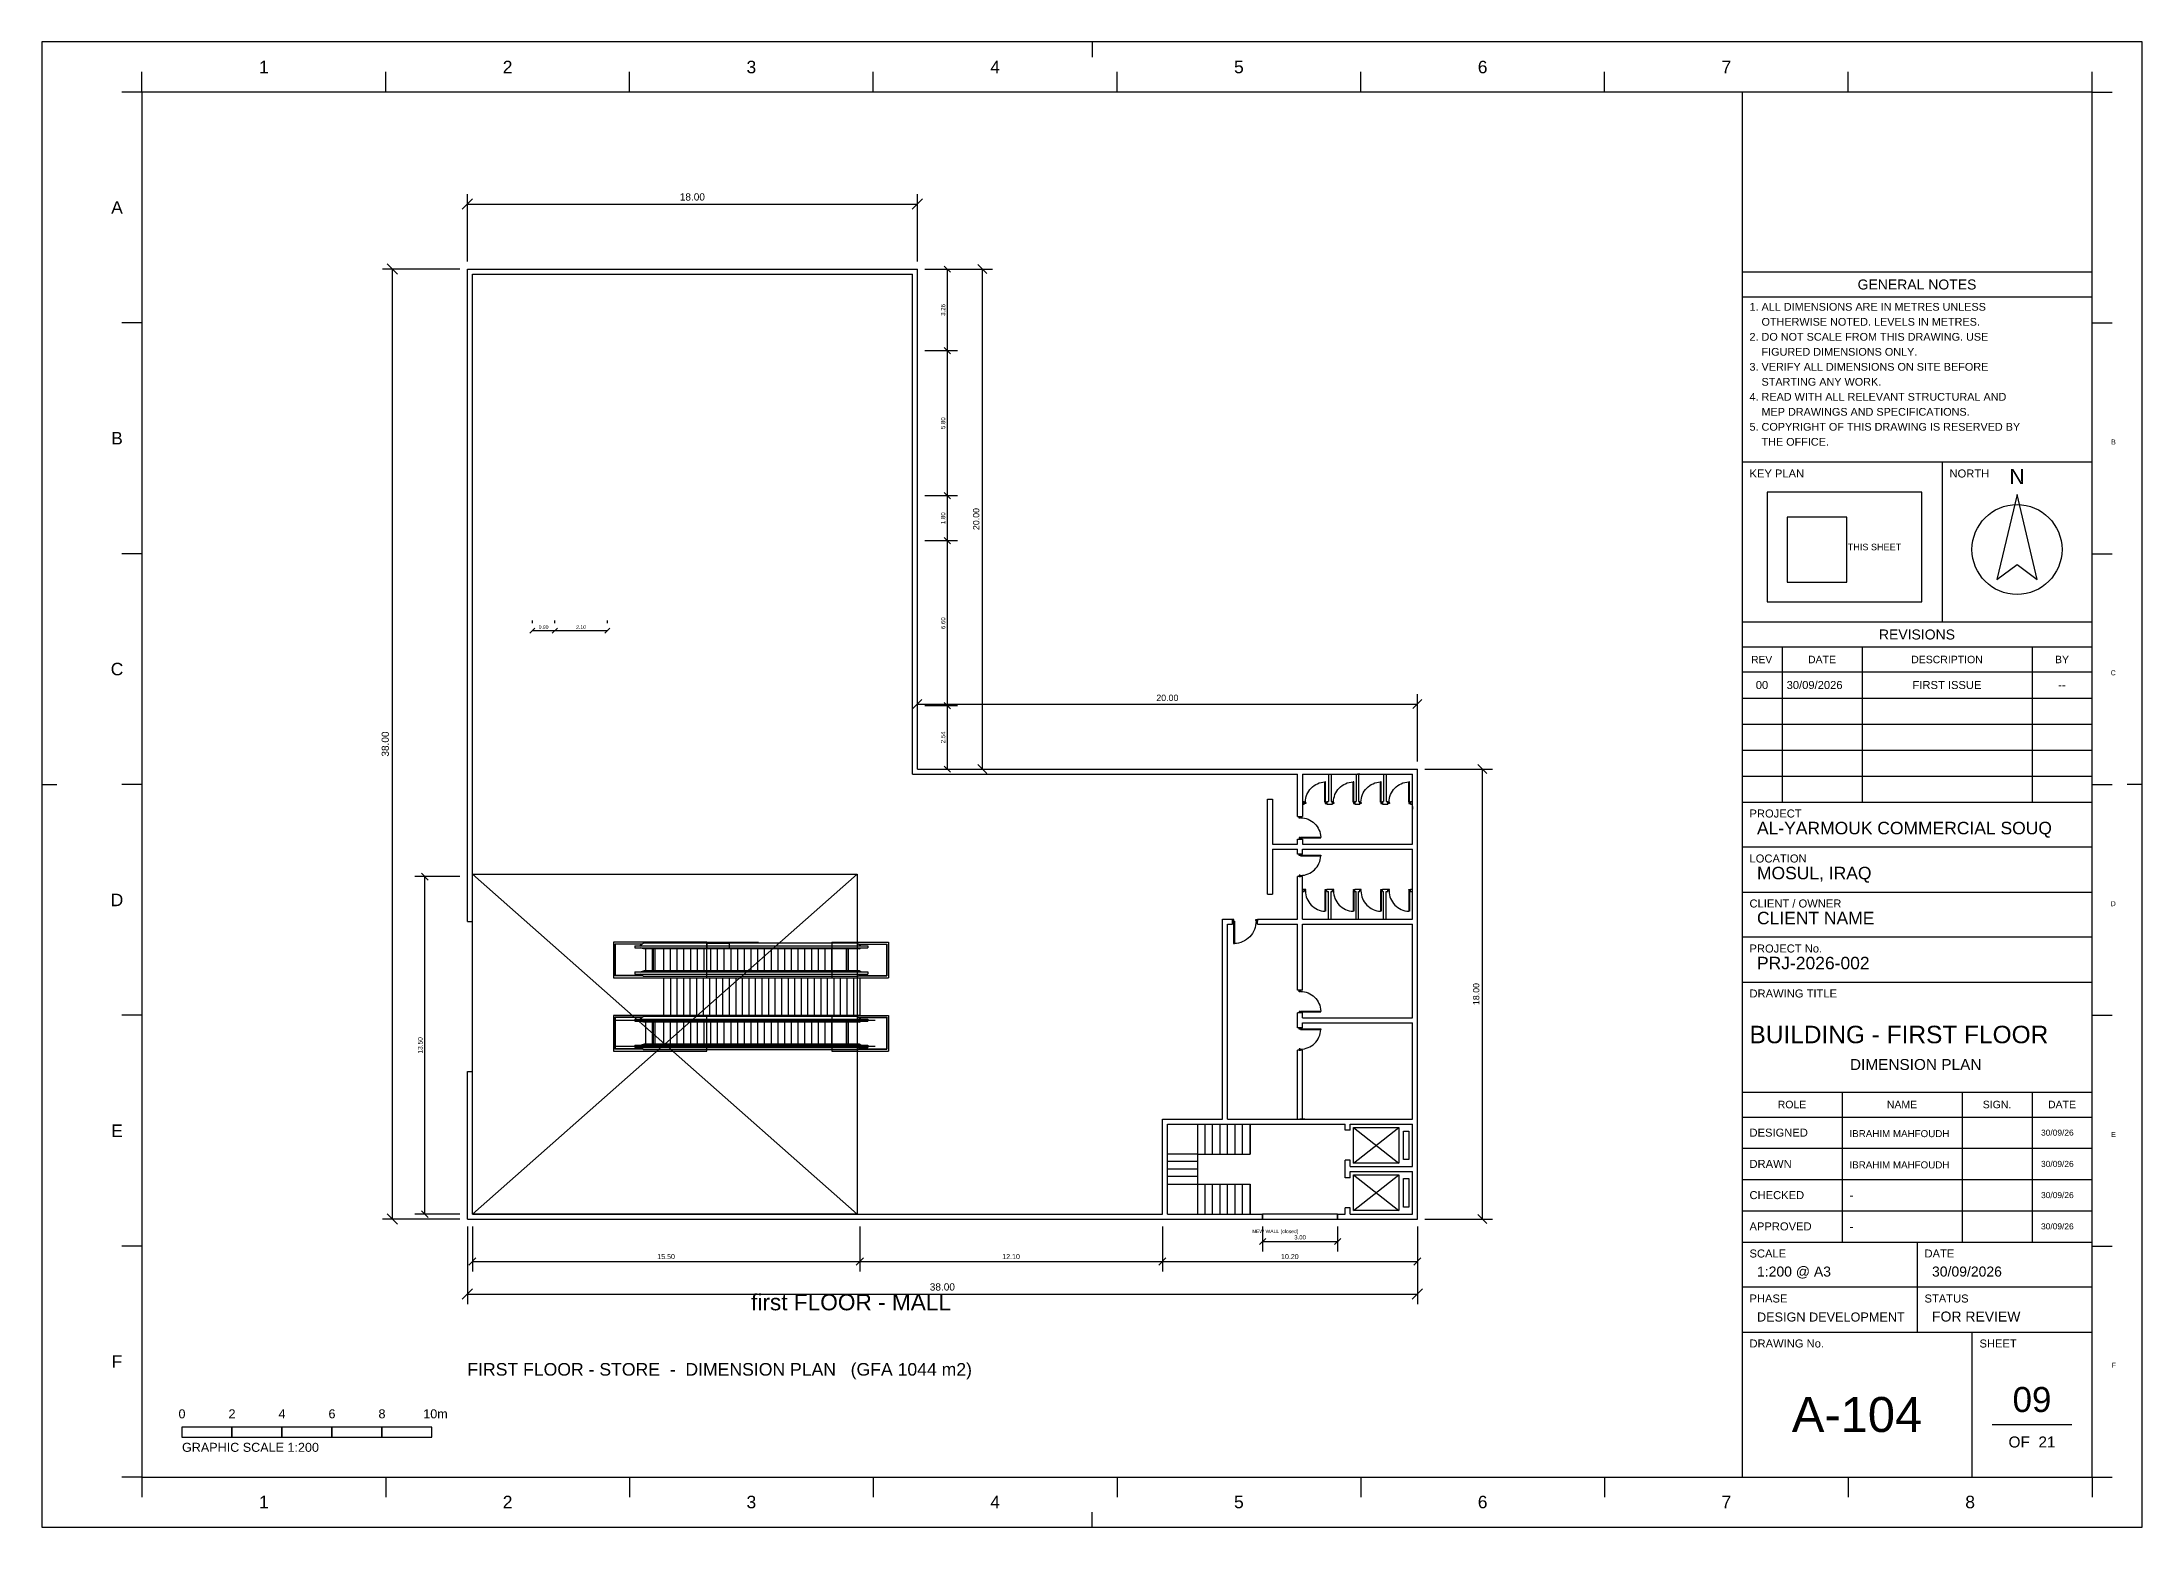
# Model space of a CAD drawing. Header units: metres. Extents: x 0 to 3661, y -5 to 371.
# Drawn here: x 2684 to 2768, y 0 to 59.4 of the extents above; entities that cross this region are included whole.
import ezdxf
from ezdxf.enums import TextEntityAlignment as Align

# ---------------------------------------------------------------- set-up
doc = ezdxf.new("R2010")
doc.units = ezdxf.units.M
doc.header["$MEASUREMENT"] = 0
doc.layers.get('0').update_dxf_attribs({"color": 8})
for name, color, linetype in [('A-AREA', 5, 'Continuous'), ('A-DIM', 1, 'Continuous'), ('A-TEXT', 7, 'Continuous'), ('A-WALL', 7, 'Continuous'), ('A3_FRAME', 7, 'Continuous'), ('A3_SHEET', 7, 'Continuous'), ('COL', 7, 'Continuous'), ('OP-ARQ-PISO', 7, 'Continuous'), ('OP-PROY_2', 7, 'Continuous'), ('STAIR', 8, 'Continuous'), ('TB_FIELDS', 7, 'Continuous'), ('TB_HEADINGS', 7, 'Continuous'), ('TB_LABELS', 7, 'Continuous'), ('TB_LINES_THICK', 7, 'Continuous'), ('TB_LINES_THIN', 7, 'Continuous'), ('TB_SYMBOLS', 7, 'Continuous'), ('TITLE', 1, 'Continuous'), ('WALL', 7, 'Continuous'), ('WINDOW', 7, 'Continuous')]:
    doc.layers.add(name, color=color, linetype=linetype)
doc.styles.get("Standard").update_dxf_attribs({"font": 'arial.ttf'})

msp = doc.modelspace()

# ---------------------------------------------------------------- linework, layer by layer
for p, q in [((2716.609, 26.118), (2701.214, 12.518)), ((2701.214, 26.118), (2716.609, 12.518)), ((2710.599, 23.396), (2706.855, 23.396)), ((2706.855, 23.396), (2706.855, 21.973)), ((2708.014, 23.32), (2706.912, 23.32)), ((2706.912, 23.32), (2706.912, 22.049)), ((2708, 23.308), (2706.923, 23.308)), ((2706.923, 23.308), (2706.923, 22.06)), ((2707.708, 23.25), (2717.036, 23.25)), ((2707.708, 23.25), (2707.708, 23.161)), ((2707.708, 23.161), (2717.036, 23.161)), ((2708.055, 23.353), (2707.927, 23.25)), ((2708.069, 23.12), (2707.927, 23.161)), ((2716.623, 23.353), (2708.055, 23.353)), ((2716.693, 23.12), (2708.069, 23.12)), ((2708.139, 23.12), (2708.139, 22.249)), ((2708.414, 22.249), (2708.414, 23.12)), ((2708.43, 22.249), (2708.43, 23.12)), ((2708.446, 23.12), (2708.446, 22.249)), ((2708.516, 23.12), (2708.516, 22.249)), ((2708.874, 22.249), (2708.874, 23.12)), ((2709.142, 22.249), (2709.142, 23.12)), ((2709.411, 22.249), (2709.411, 23.12)), ((2709.68, 22.249), (2709.68, 23.12)), ((2709.949, 22.249), (2709.949, 23.12)), ((2710.218, 22.249), (2710.218, 23.12)), ((2710.487, 22.249), (2710.487, 23.12)), ((2710.599, 21.973), (2710.599, 23.396)), ((2710.755, 22.249), (2710.755, 23.12)), ((2711.024, 22.249), (2711.024, 23.12)), ((2711.293, 22.249), (2711.293, 23.12)), ((2711.562, 22.249), (2711.562, 23.12)), ((2711.831, 22.249), (2711.831, 23.12)), ((2712.1, 22.249), (2712.1, 23.12)), ((2712.368, 22.249), (2712.368, 23.12)), ((2712.637, 22.249), (2712.637, 23.12)), ((2712.906, 22.249), (2712.906, 23.12)), ((2713.175, 22.249), (2713.175, 23.12)), ((2713.444, 22.249), (2713.444, 23.12)), ((2713.713, 22.249), (2713.713, 23.12)), ((2713.981, 22.249), (2713.981, 23.12)), ((2714.25, 22.249), (2714.25, 23.12)), ((2714.519, 22.249), (2714.519, 23.12)), ((2714.788, 22.249), (2714.788, 23.12)), ((2715.057, 22.249), (2715.057, 23.12)), ((2715.326, 22.249), (2715.326, 23.12)), ((2715.598, 23.396), (2715.598, 21.973)), ((2715.598, 23.396), (2717.855, 23.396)), ((2715.598, 22.249), (2715.598, 23.12)), ((2716.163, 23.12), (2716.163, 22.249)), ((2716.232, 23.12), (2716.232, 22.249)), ((2716.249, 22.249), (2716.249, 23.12)), ((2716.265, 22.249), (2716.265, 23.12)), ((2716.609, 23.12), (2716.609, 22.249)), ((2716.623, 23.353), (2716.751, 23.25)), ((2716.665, 23.32), (2717.798, 23.32)), ((2716.679, 23.308), (2717.786, 23.308)), ((2716.693, 23.12), (2716.751, 23.161)), ((2717.036, 23.25), (2717.036, 23.161)), ((2717.786, 23.308), (2717.786, 22.06)), ((2717.798, 23.32), (2717.798, 22.049)), ((2717.855, 23.396), (2717.855, 21.973)), ((2706.855, 21.973), (2710.599, 21.973)), ((2708.014, 22.049), (2706.912, 22.049)), ((2708, 22.06), (2706.923, 22.06)), ((2707.708, 22.208), (2717.036, 22.208)), ((2707.708, 22.208), (2707.708, 22.119)), ((2707.708, 22.119), (2717.036, 22.119)), ((2707.927, 22.208), (2708.069, 22.249)), ((2708.055, 22.016), (2707.927, 22.119)), ((2716.623, 22.016), (2708.055, 22.016)), ((2716.69, 22.249), (2708.069, 22.249)), ((2715.598, 21.973), (2717.855, 21.973)), ((2716.623, 22.016), (2716.751, 22.119)), ((2716.665, 22.049), (2717.798, 22.049)), ((2716.679, 22.06), (2717.786, 22.06)), ((2716.751, 22.208), (2716.69, 22.249)), ((2717.036, 22.208), (2717.036, 22.119)), ((2710.599, 20.463), (2706.855, 20.463)), ((2706.855, 20.463), (2706.855, 19.039)), ((2708.014, 20.387), (2706.912, 20.387)), ((2706.912, 20.387), (2706.912, 19.116)), ((2706.912, 20.272), (2717.332, 20.272)), ((2708, 20.375), (2706.923, 20.375)), ((2706.923, 20.375), (2706.923, 19.127)), ((2707.708, 20.317), (2717.036, 20.317)), ((2707.708, 20.317), (2707.708, 20.228)), ((2707.708, 20.228), (2717.036, 20.228)), ((2708.055, 20.42), (2707.927, 20.317)), ((2708.069, 20.187), (2707.927, 20.228)), ((2716.623, 20.42), (2708.055, 20.42)), ((2716.693, 20.187), (2708.069, 20.187)), ((2708.139, 20.187), (2708.139, 19.315)), ((2708.414, 19.315), (2708.414, 20.187)), ((2708.43, 19.315), (2708.43, 20.187)), ((2708.446, 20.187), (2708.446, 19.315)), ((2708.516, 20.187), (2708.516, 19.315)), ((2708.874, 19.315), (2708.874, 20.187)), ((2709.142, 19.315), (2709.142, 20.187)), ((2709.411, 19.315), (2709.411, 20.187)), ((2709.68, 19.315), (2709.68, 20.187)), ((2709.949, 19.315), (2709.949, 20.187)), ((2710.218, 19.315), (2710.218, 20.187)), ((2710.487, 19.315), (2710.487, 20.187)), ((2710.599, 19.039), (2710.599, 20.463)), ((2710.755, 19.315), (2710.755, 20.187)), ((2711.024, 19.315), (2711.024, 20.187)), ((2711.293, 19.315), (2711.293, 20.187)), ((2711.562, 19.315), (2711.562, 20.187)), ((2711.831, 19.315), (2711.831, 20.187)), ((2712.1, 19.315), (2712.1, 20.187)), ((2712.368, 19.315), (2712.368, 20.187)), ((2712.637, 19.315), (2712.637, 20.187)), ((2712.906, 19.315), (2712.906, 20.187)), ((2713.175, 19.315), (2713.175, 20.187)), ((2713.444, 19.315), (2713.444, 20.187)), ((2713.713, 19.315), (2713.713, 20.187)), ((2713.981, 19.315), (2713.981, 20.187)), ((2714.25, 19.315), (2714.25, 20.187)), ((2714.519, 19.315), (2714.519, 20.187)), ((2714.788, 19.315), (2714.788, 20.187)), ((2715.057, 19.315), (2715.057, 20.187)), ((2715.326, 19.315), (2715.326, 20.187)), ((2715.598, 20.463), (2715.598, 19.039)), ((2715.598, 20.463), (2717.855, 20.463)), ((2715.598, 19.315), (2715.598, 20.187)), ((2716.163, 20.187), (2716.163, 19.315)), ((2716.232, 20.187), (2716.232, 19.315)), ((2716.249, 19.315), (2716.249, 20.187)), ((2716.265, 19.315), (2716.265, 20.187)), ((2716.609, 20.187), (2716.609, 19.315)), ((2716.623, 20.42), (2716.751, 20.317)), ((2716.665, 20.387), (2717.798, 20.387)), ((2716.679, 20.375), (2717.786, 20.375)), ((2716.693, 20.187), (2716.751, 20.228)), ((2717.036, 20.317), (2717.036, 20.228)), ((2717.786, 20.375), (2717.786, 19.127)), ((2717.798, 20.387), (2717.798, 19.116)), ((2717.855, 20.463), (2717.855, 19.039)), ((2706.855, 19.039), (2710.599, 19.039)), ((2706.912, 19.23), (2717.332, 19.23)), ((2708.014, 19.116), (2706.912, 19.116)), ((2708, 19.127), (2706.923, 19.127)), ((2707.708, 19.275), (2717.036, 19.275)), ((2707.708, 19.275), (2707.708, 19.185)), ((2707.708, 19.185), (2717.036, 19.185)), ((2707.927, 19.275), (2708.069, 19.315)), ((2708.055, 19.082), (2707.927, 19.185)), ((2716.623, 19.082), (2708.055, 19.082)), ((2716.69, 19.315), (2708.069, 19.315)), ((2715.598, 19.039), (2717.855, 19.039)), ((2716.623, 19.082), (2716.751, 19.185)), ((2716.665, 19.116), (2717.798, 19.116)), ((2716.679, 19.127), (2717.786, 19.127)), ((2716.751, 19.275), (2716.69, 19.315)), ((2717.036, 19.275), (2717.036, 19.185)), ((2730.223, 16.118), (2730.223, 14.918)), ((2730.523, 14.918), (2730.523, 16.118)), ((2730.823, 14.918), (2730.823, 16.118)), ((2731.123, 14.918), (2731.123, 16.118)), ((2731.423, 14.918), (2731.423, 16.118)), ((2731.723, 14.918), (2731.723, 16.118)), ((2732.023, 14.918), (2732.023, 16.118)), ((2732.323, 14.918), (2732.323, 16.118)), ((2732.323, 16.118), (2732.323, 14.918)), ((2736.324, 15.868), (2736.124, 15.868)), ((2730.223, 14.918), (2729.023, 14.918)), ((2730.223, 14.618), (2729.023, 14.618)), ((2730.223, 14.318), (2729.023, 14.318)), ((2730.223, 14.918), (2730.223, 14.618)), ((2730.223, 14.918), (2730.523, 14.918)), ((2730.223, 14.618), (2730.223, 14.318)), ((2730.223, 14.318), (2730.223, 14.018)), ((2730.523, 14.918), (2730.823, 14.918)), ((2730.823, 14.918), (2731.123, 14.918)), ((2731.123, 14.918), (2731.423, 14.918)), ((2731.423, 14.918), (2731.723, 14.918)), ((2731.723, 14.918), (2732.023, 14.918)), ((2732.023, 14.918), (2732.323, 14.918)), ((2736.324, 14.668), (2736.124, 14.668)), ((2730.223, 14.018), (2729.023, 14.018)), ((2729.023, 13.718), (2730.223, 13.718)), ((2730.223, 14.018), (2730.223, 13.718)), ((2730.223, 13.718), (2730.223, 12.518)), ((2730.223, 13.718), (2732.023, 13.718)), ((2730.523, 12.518), (2730.523, 13.718)), ((2730.823, 12.518), (2730.823, 13.718)), ((2731.123, 12.518), (2731.123, 13.718)), ((2731.423, 12.518), (2731.423, 13.718)), ((2731.723, 12.518), (2731.723, 13.718)), ((2732.023, 12.518), (2732.023, 13.718)), ((2732.023, 13.718), (2732.323, 13.718)), ((2732.323, 12.518), (2732.323, 13.718)), ((2732.323, 13.718), (2732.323, 12.518)), ((2736.324, 13.968), (2736.124, 13.968)), ((2736.324, 12.768), (2736.124, 12.768)), ((2732.823, 12.518), (2732.823, 12.318)), ((2735.823, 12.518), (2735.823, 12.318))]:
    msp.add_line(p, q)
for points in [[(2716.609, 19.315), (2716.609, 12.518), (2701.214, 12.518), (2701.214, 26.118), (2716.609, 26.118), (2716.609, 23.12)], [(2716.609, 22.249), (2716.609, 20.187)]]:
    msp.add_lwpolyline(points)
at = {"layer": 'A-DIM'}
for p, q in [((2700.808, 52.712), (2701.22, 53.124)), ((2701.014, 50.618), (2701.014, 53.318)), ((2718.808, 52.712), (2719.22, 53.124)), ((2719.014, 50.618), (2719.014, 53.318)), ((2701.014, 52.918), (2719.014, 52.918)), ((2698.22, 50.112), (2697.808, 50.524)), ((2720.337, 50.191), (2720.091, 50.437)), ((2721.794, 50.138), (2721.434, 50.498)), ((2700.714, 50.318), (2697.614, 50.318)), ((2698.014, 12.318), (2698.014, 50.318)), ((2719.314, 50.318), (2722.014, 50.318)), ((2719.314, 50.314), (2720.614, 50.314)), ((2720.214, 47.054), (2720.214, 50.314)), ((2721.614, 30.318), (2721.614, 50.318)), ((2719.314, 47.054), (2720.614, 47.054)), ((2719.314, 47.054), (2720.614, 47.054)), ((2720.337, 46.931), (2720.091, 47.177)), ((2720.337, 46.931), (2720.091, 47.177)), ((2720.214, 41.254), (2720.214, 47.054)), ((2719.314, 41.254), (2720.614, 41.254)), ((2719.314, 41.254), (2720.614, 41.254)), ((2720.337, 41.131), (2720.091, 41.377)), ((2720.337, 41.131), (2720.091, 41.377)), ((2720.214, 39.454), (2720.214, 41.254)), ((2720.337, 39.331), (2720.091, 39.577)), ((2720.337, 39.331), (2720.091, 39.577)), ((2719.314, 39.454), (2720.614, 39.454)), ((2719.314, 39.454), (2720.614, 39.454)), ((2720.214, 32.854), (2720.214, 39.454)), ((2703.614, 36.154), (2703.614, 36.254)), ((2704.514, 36.154), (2704.514, 36.254)), ((2704.514, 36.154), (2704.514, 36.254)), ((2706.614, 36.154), (2706.614, 36.254)), ((2703.511, 35.751), (2703.717, 35.957)), ((2703.614, 35.854), (2704.514, 35.854)), ((2704.411, 35.751), (2704.617, 35.957)), ((2704.411, 35.751), (2704.617, 35.957)), ((2704.514, 35.854), (2706.614, 35.854)), ((2706.511, 35.751), (2706.717, 35.957)), ((2718.834, 32.738), (2719.194, 33.098)), ((2719.014, 30.618), (2719.014, 33.318)), ((2719.014, 32.918), (2739.014, 32.918)), ((2719.314, 32.854), (2720.614, 32.854)), ((2719.314, 32.854), (2720.614, 32.854)), ((2720.337, 32.731), (2720.091, 32.977)), ((2720.337, 32.731), (2720.091, 32.977)), ((2720.214, 30.314), (2720.214, 32.854)), ((2738.834, 32.738), (2739.194, 33.098)), ((2739.014, 30.618), (2739.014, 33.318)), ((2719.314, 30.318), (2722.014, 30.318)), ((2719.314, 30.314), (2720.614, 30.314)), ((2720.337, 30.191), (2720.091, 30.437)), ((2721.794, 30.138), (2721.434, 30.498)), ((2739.314, 30.318), (2742.014, 30.318)), ((2741.794, 30.138), (2741.434, 30.498)), ((2741.614, 12.318), (2741.614, 30.318)), ((2699.448, 25.88), (2699.18, 26.148)), ((2700.714, 26.014), (2698.914, 26.014)), ((2699.314, 12.518), (2699.314, 26.014)), ((2699.448, 12.384), (2699.18, 12.652)), ((2700.714, 12.318), (2697.614, 12.318)), ((2698.22, 12.112), (2697.808, 12.524)), ((2700.714, 12.518), (2698.914, 12.518)), ((2701.014, 12.018), (2701.014, 8.918)), ((2701.214, 12.018), (2701.214, 10.218)), ((2716.714, 12.018), (2716.714, 10.218)), ((2716.714, 12.018), (2716.714, 10.218)), ((2728.814, 12.018), (2728.814, 10.218)), ((2728.814, 12.018), (2728.814, 10.218)), ((2732.824, 12.018), (2732.824, 11.018)), ((2735.824, 12.018), (2735.824, 11.018)), ((2739.014, 12.018), (2739.014, 8.918)), ((2739.014, 12.018), (2739.014, 10.218)), ((2739.314, 12.318), (2742.014, 12.318)), ((2741.794, 12.138), (2741.434, 12.498)), ((2732.701, 11.295), (2732.947, 11.541)), ((2732.824, 11.418), (2735.824, 11.418)), ((2735.701, 11.295), (2735.947, 11.541)), ((2701.07, 10.474), (2701.358, 10.762)), ((2701.214, 10.618), (2716.714, 10.618)), ((2716.57, 10.474), (2716.858, 10.762)), ((2716.57, 10.474), (2716.858, 10.762)), ((2716.714, 10.618), (2728.814, 10.618)), ((2728.67, 10.474), (2728.958, 10.762)), ((2728.67, 10.474), (2728.958, 10.762)), ((2728.814, 10.618), (2739.014, 10.618)), ((2738.87, 10.474), (2739.158, 10.762)), ((2700.808, 9.112), (2701.22, 9.524)), ((2701.014, 9.318), (2739.014, 9.318)), ((2738.808, 9.112), (2739.22, 9.524))]:
    msp.add_line(p, q, dxfattribs=at)
at = {"layer": 'A-WALL'}
for p, q in [((2701.014, 50.318), (2719.014, 50.318)), ((2701.014, 24.218), (2701.014, 50.318)), ((2701.214, 50.118), (2718.814, 50.118)), ((2701.214, 24.218), (2701.214, 50.118)), ((2718.814, 30.118), (2718.814, 50.118)), ((2719.014, 30.318), (2719.014, 50.318)), ((2719.014, 30.318), (2739.014, 30.318)), ((2739.014, 12.318), (2739.014, 30.318)), ((2718.814, 30.118), (2734.214, 30.118)), ((2734.414, 30.118), (2738.814, 30.118)), ((2738.814, 27.318), (2738.814, 30.118)), ((2733.014, 29.118), (2733.214, 29.118)), ((2733.214, 27.318), (2734.214, 27.318)), ((2733.214, 27.118), (2734.214, 27.118)), ((2734.414, 27.318), (2738.814, 27.318)), ((2734.414, 27.118), (2738.814, 27.118)), ((2738.814, 24.318), (2738.814, 27.118)), ((2733.014, 25.318), (2733.214, 25.318)), ((2701.014, 24.218), (2701.214, 24.218)), ((2731.214, 24.318), (2731.614, 24.318)), ((2731.214, 16.318), (2731.214, 24.318)), ((2731.414, 24.118), (2731.614, 24.118)), ((2731.414, 16.318), (2731.414, 24.118)), ((2731.614, 24.118), (2731.614, 24.318)), ((2732.614, 24.318), (2734.214, 24.318)), ((2732.614, 24.118), (2732.614, 24.318)), ((2732.614, 24.118), (2734.214, 24.118)), ((2734.414, 24.318), (2738.814, 24.318)), ((2734.414, 24.118), (2738.814, 24.118)), ((2738.814, 20.368), (2738.814, 24.118)), ((2734.414, 20.368), (2738.814, 20.368)), ((2734.414, 20.168), (2738.814, 20.168)), ((2738.814, 16.318), (2738.814, 20.168)), ((2701.014, 18.218), (2701.214, 18.218)), ((2701.014, 12.318), (2701.014, 18.218)), ((2701.214, 12.518), (2701.214, 18.218)), ((2728.824, 16.318), (2731.214, 16.318)), ((2728.824, 12.518), (2728.824, 16.318)), ((2729.024, 16.118), (2736.124, 16.118)), ((2729.024, 12.518), (2729.024, 16.118)), ((2731.414, 16.318), (2734.214, 16.318)), ((2734.214, 16.318), (2738.814, 16.318)), ((2736.324, 16.118), (2738.814, 16.118)), ((2738.814, 14.418), (2738.814, 16.118)), ((2738.814, 12.518), (2738.814, 14.218)), ((2701.014, 12.318), (2732.824, 12.318)), ((2701.214, 12.518), (2728.824, 12.518)), ((2729.024, 12.518), (2732.824, 12.518)), ((2732.824, 12.318), (2732.824, 12.518)), ((2735.824, 12.518), (2736.124, 12.518)), ((2735.824, 12.318), (2735.824, 12.518)), ((2735.824, 12.318), (2739.014, 12.318)), ((2736.324, 12.518), (2738.814, 12.518))]:
    msp.add_line(p, q, dxfattribs=at)
msp.add_lwpolyline([(2732.824, 12.318), (2735.824, 12.318), (2735.824, 12.518), (2732.824, 12.518)], close=True, dxfattribs=at)
at = {"layer": 'A3_FRAME'}
for p, q in [((2726, 59.4), (2726, 58.8)), ((2684, 29.7), (2684.6, 29.7)), ((2768, 29.7), (2767.4, 29.7)), ((2726, 0), (2726, 0.6))]:
    msp.add_line(p, q, dxfattribs=at)
for points in [[(2688, 2), (2766, 2), (2766, 57.4), (2688, 57.4)], [(2752, 2), (2766, 2), (2766, 57.4), (2752, 57.4)]]:
    msp.add_lwpolyline(points, close=True, dxfattribs=at)
at = {"layer": 'A3_SHEET'}
msp.add_lwpolyline([(2684, 0), (2768, 0), (2768, 59.4), (2684, 59.4)], close=True, dxfattribs=at)
at = {"layer": 'COL'}
msp.add_lwpolyline([(2711.483, 23.353), (2711.483, 23.135), (2710.611, 23.135), (2710.611, 23.353)], close=True, dxfattribs=at)
at = {"layer": 'OP-ARQ-PISO'}
msp.add_lwpolyline([(2708.874, 20.463), (2708.874, 21.973), (2716.716, 21.973), (2716.716, 20.463)], close=True, dxfattribs=at)
for points in [[(2709.135, 21.973), (2709.135, 20.463)], [(2709.396, 21.973), (2709.396, 20.463)], [(2709.658, 21.973), (2709.658, 20.463)], [(2709.919, 21.973), (2709.919, 20.463)], [(2710.181, 21.973), (2710.181, 20.463)], [(2710.442, 21.973), (2710.442, 20.463)], [(2710.704, 21.973), (2710.704, 20.463)], [(2710.965, 21.973), (2710.965, 20.463)], [(2711.226, 21.973), (2711.226, 20.463)], [(2711.488, 21.973), (2711.488, 20.463)], [(2711.749, 21.973), (2711.749, 20.463)], [(2712.011, 21.973), (2712.011, 20.463)], [(2712.272, 21.973), (2712.272, 20.463)], [(2712.533, 21.973), (2712.533, 20.463)], [(2712.795, 21.973), (2712.795, 20.463)], [(2713.056, 21.973), (2713.056, 20.463)], [(2713.318, 21.973), (2713.318, 20.463)], [(2713.579, 21.973), (2713.579, 20.463)], [(2713.84, 21.973), (2713.84, 20.463)], [(2714.102, 21.973), (2714.102, 20.463)], [(2714.363, 21.973), (2714.363, 20.463)], [(2714.625, 21.973), (2714.625, 20.463)], [(2714.886, 21.973), (2714.886, 20.463)], [(2715.148, 21.973), (2715.148, 20.463)], [(2715.409, 21.973), (2715.409, 20.463)], [(2715.67, 21.973), (2715.67, 20.463)], [(2715.932, 21.973), (2715.932, 20.463)], [(2716.193, 21.973), (2716.193, 20.463)], [(2716.455, 21.973), (2716.455, 20.463)]]:
    msp.add_lwpolyline(points, dxfattribs=at)
at = {"layer": 'OP-PROY_2'}
msp.add_lwpolyline([(2710.307, 23.396), (2712.66, 23.396)], dxfattribs=at)
at = {"layer": 'STAIR'}
for p, q in [((2736.459, 14.554), (2736.459, 15.982)), ((2736.459, 15.982), (2738.278, 15.982)), ((2736.459, 14.554), (2738.278, 15.982)), ((2736.459, 15.982), (2738.278, 14.554)), ((2738.278, 15.982), (2738.278, 14.554)), ((2738.456, 14.697), (2738.456, 15.839)), ((2738.456, 15.839), (2738.678, 15.839)), ((2738.678, 15.839), (2738.678, 14.697)), ((2738.278, 14.554), (2736.459, 14.554)), ((2738.678, 14.697), (2738.456, 14.697)), ((2736.459, 12.654), (2736.459, 14.082)), ((2736.459, 14.082), (2738.278, 14.082)), ((2736.459, 12.654), (2738.278, 14.082)), ((2736.459, 14.082), (2738.278, 12.654)), ((2738.278, 14.082), (2738.278, 12.654)), ((2738.456, 12.797), (2738.456, 13.939)), ((2738.456, 13.939), (2738.678, 13.939)), ((2738.678, 13.939), (2738.678, 12.797)), ((2738.278, 12.654), (2736.459, 12.654)), ((2738.678, 12.797), (2738.456, 12.797))]:
    msp.add_line(p, q, dxfattribs=at)
at = {"layer": 'TB_LINES_THICK'}
for p, q in [((2752, 50.2), (2766, 50.2)), ((2752, 42.6), (2766, 42.6)), ((2752, 36.2), (2766, 36.2)), ((2752, 29), (2766, 29)), ((2752, 21.8), (2766, 21.8)), ((2752, 17.4), (2766, 17.4)), ((2752, 11.4), (2766, 11.4)), ((2752, 7.8), (2766, 7.8))]:
    msp.add_line(p, q, dxfattribs=at)
at = {"layer": 'TB_LINES_THIN'}
for p, q in [((2688, 57.4), (2688, 58.2)), ((2697.75, 57.4), (2697.75, 58.2)), ((2707.5, 57.4), (2707.5, 58.2)), ((2717.25, 57.4), (2717.25, 58.2)), ((2727, 57.4), (2727, 58.2)), ((2736.75, 57.4), (2736.75, 58.2)), ((2746.5, 57.4), (2746.5, 58.2)), ((2756.25, 57.4), (2756.25, 58.2)), ((2766, 57.4), (2766, 58.2)), ((2688, 57.4), (2687.2, 57.4)), ((2766, 57.4), (2766.8, 57.4)), ((2752, 49.2), (2766, 49.2)), ((2688, 48.167), (2687.2, 48.167)), ((2766, 48.167), (2766.8, 48.167)), ((2760, 42.6), (2760, 36.2)), ((2688, 38.933), (2687.2, 38.933)), ((2766, 38.933), (2766.8, 38.933)), ((2752, 35.2), (2766, 35.2)), ((2753.6, 35.2), (2753.6, 29)), ((2756.8, 35.2), (2756.8, 29)), ((2763.6, 35.2), (2763.6, 29)), ((2752, 34.2), (2766, 34.2)), ((2752, 33.16), (2766, 33.16)), ((2752, 32.12), (2766, 32.12)), ((2752, 31.08), (2766, 31.08)), ((2688, 29.7), (2687.2, 29.7)), ((2752, 30.04), (2766, 30.04)), ((2766, 29.7), (2766.8, 29.7)), ((2752, 27.2), (2766, 27.2)), ((2752, 25.4), (2766, 25.4)), ((2752, 23.6), (2766, 23.6)), ((2688, 20.467), (2687.2, 20.467)), ((2766, 20.467), (2766.8, 20.467)), ((2756, 17.4), (2756, 11.4)), ((2760.8, 17.4), (2760.8, 11.4)), ((2763.6, 17.4), (2763.6, 11.4)), ((2752, 16.4), (2766, 16.4)), ((2752, 15.15), (2766, 15.15)), ((2752, 13.9), (2766, 13.9)), ((2752, 12.65), (2766, 12.65)), ((2688, 11.233), (2687.2, 11.233)), ((2759, 11.4), (2759, 7.8)), ((2766, 11.233), (2766.8, 11.233)), ((2752, 9.6), (2766, 9.6)), ((2761.2, 7.8), (2761.2, 2)), ((2762, 4.1), (2765.2, 4.1)), ((2688, 2), (2687.2, 2)), ((2688, 2), (2688, 1.2)), ((2697.75, 2), (2697.75, 1.2)), ((2707.5, 2), (2707.5, 1.2)), ((2717.25, 2), (2717.25, 1.2)), ((2727, 2), (2727, 1.2)), ((2736.75, 2), (2736.75, 1.2)), ((2746.5, 2), (2746.5, 1.2)), ((2756.25, 2), (2756.25, 1.2)), ((2766, 2), (2766, 1.2)), ((2766, 2), (2766.8, 2))]:
    msp.add_line(p, q, dxfattribs=at)
for points in [[(2753, 37), (2759.2, 37), (2759.2, 41.4), (2753, 41.4)], [(2753.8, 37.8), (2756.2, 37.8), (2756.2, 40.4), (2753.8, 40.4)]]:
    msp.add_lwpolyline(points, close=True, dxfattribs=at)
at = {"layer": 'TB_SYMBOLS'}
for points in [[(2763, 41.3), (2762.2, 37.9), (2763, 38.5), (2763.8, 37.9)], [(2689.6, 3.6), (2691.6, 3.6), (2691.6, 4), (2689.6, 4)], [(2691.6, 3.6), (2693.6, 3.6), (2693.6, 4), (2691.6, 4)], [(2693.6, 3.6), (2695.6, 3.6), (2695.6, 4), (2693.6, 4)], [(2695.6, 3.6), (2697.6, 3.6), (2697.6, 4), (2695.6, 4)], [(2697.6, 3.6), (2699.6, 3.6), (2699.6, 4), (2697.6, 4)]]:
    msp.add_lwpolyline(points, close=True, dxfattribs=at)
msp.add_circle((2763, 39.1), 1.8, dxfattribs=at)
at = {"layer": 'WALL'}
for p, q in [((2734.214, 28.418), (2734.214, 30.118)), ((2734.414, 30.118), (2734.414, 28.418)), ((2735.464, 30.118), (2735.464, 29.018)), ((2735.564, 30.118), (2735.564, 29.018)), ((2736.564, 30.118), (2736.564, 29.018)), ((2736.714, 30.118), (2736.614, 30.118)), ((2736.664, 30.118), (2736.664, 29.018)), ((2737.664, 30.118), (2737.664, 29.018)), ((2737.764, 30.118), (2737.764, 29.018)), ((2733.014, 25.318), (2733.014, 29.118)), ((2733.214, 29.118), (2733.214, 27.318)), ((2734.414, 29.018), (2734.489, 29.018)), ((2734.414, 28.918), (2734.489, 28.918)), ((2734.489, 29.018), (2734.489, 28.918)), ((2735.389, 29.018), (2735.464, 29.018)), ((2735.389, 29.018), (2735.389, 28.918)), ((2735.389, 28.918), (2735.614, 28.918)), ((2735.564, 29.018), (2735.614, 29.018)), ((2735.614, 29.018), (2735.614, 28.918)), ((2736.514, 29.018), (2736.564, 29.018)), ((2736.514, 29.018), (2736.514, 28.918)), ((2736.514, 28.918), (2736.714, 28.918)), ((2736.664, 29.018), (2736.714, 29.018)), ((2736.714, 29.018), (2736.714, 28.918)), ((2737.614, 29.018), (2737.664, 29.018)), ((2737.614, 29.018), (2737.614, 28.918)), ((2737.614, 28.918), (2737.839, 28.918)), ((2737.764, 29.018), (2737.839, 29.018)), ((2737.839, 29.018), (2737.839, 28.918)), ((2738.739, 29.018), (2738.814, 29.018)), ((2738.739, 29.018), (2738.739, 28.918)), ((2738.739, 28.918), (2738.814, 28.918)), ((2738.814, 28.818), (2738.814, 28.718)), ((2734.214, 28.418), (2734.414, 28.418)), ((2733.214, 27.118), (2733.214, 25.318)), ((2734.214, 27.318), (2734.214, 27.518)), ((2734.214, 27.518), (2734.414, 27.518)), ((2734.214, 26.918), (2734.214, 27.118)), ((2734.414, 26.918), (2734.214, 26.918)), ((2734.414, 27.518), (2734.414, 27.318)), ((2734.414, 26.918), (2734.414, 27.118)), ((2734.214, 24.318), (2734.214, 26.018)), ((2734.414, 26.018), (2734.214, 26.018)), ((2734.414, 24.318), (2734.414, 26.018)), ((2734.414, 25.518), (2734.489, 25.518)), ((2734.414, 25.418), (2734.489, 25.418)), ((2734.489, 25.418), (2734.489, 25.518)), ((2735.389, 25.518), (2735.614, 25.518)), ((2735.389, 25.418), (2735.389, 25.518)), ((2735.389, 25.418), (2735.464, 25.418)), ((2735.464, 24.318), (2735.464, 25.418)), ((2735.564, 24.318), (2735.564, 25.418)), ((2735.564, 25.418), (2735.614, 25.418)), ((2735.614, 25.418), (2735.614, 25.518)), ((2736.514, 25.518), (2736.714, 25.518)), ((2736.514, 25.418), (2736.514, 25.518)), ((2736.514, 25.418), (2736.564, 25.418)), ((2736.564, 24.318), (2736.564, 25.418)), ((2736.664, 24.318), (2736.664, 25.418)), ((2736.664, 25.418), (2736.714, 25.418)), ((2736.714, 25.418), (2736.714, 25.518)), ((2737.614, 25.518), (2737.839, 25.518)), ((2737.614, 25.418), (2737.614, 25.518)), ((2737.614, 25.418), (2737.664, 25.418)), ((2737.664, 24.318), (2737.664, 25.418)), ((2737.764, 24.318), (2737.764, 25.418)), ((2737.764, 25.418), (2737.839, 25.418)), ((2737.839, 25.418), (2737.839, 25.518)), ((2738.739, 25.518), (2738.814, 25.518)), ((2738.739, 25.418), (2738.739, 25.518)), ((2738.739, 25.418), (2738.814, 25.418)), ((2738.814, 25.618), (2738.814, 25.718)), ((2734.214, 21.468), (2734.214, 24.118)), ((2734.414, 21.468), (2734.414, 24.118)), ((2734.414, 21.468), (2734.214, 21.468)), ((2734.214, 19.968), (2734.214, 20.568)), ((2734.414, 20.568), (2734.214, 20.568)), ((2734.414, 20.368), (2734.414, 20.568)), ((2734.414, 19.968), (2734.414, 20.168)), ((2734.414, 19.968), (2734.214, 19.968)), ((2734.214, 16.318), (2734.214, 19.068)), ((2734.414, 19.068), (2734.214, 19.068)), ((2734.414, 16.318), (2734.414, 19.068)), ((2734.514, 16.318), (2734.314, 16.318)), ((2736.124, 15.868), (2736.124, 16.118)), ((2736.324, 15.868), (2736.324, 16.118)), ((2736.124, 13.968), (2736.124, 14.668)), ((2736.323, 14.418), (2738.814, 14.418)), ((2736.324, 14.418), (2736.324, 14.668)), ((2736.323, 14.218), (2738.814, 14.218)), ((2736.324, 13.968), (2736.324, 14.218)), ((2736.124, 12.518), (2736.124, 12.768)), ((2736.324, 12.518), (2736.324, 12.768))]:
    msp.add_line(p, q, dxfattribs=at)
at = {"layer": 'WINDOW'}
for p, q in [((2735.344, 29.805), (2735.317, 29.805)), ((2735.317, 28.995), (2735.317, 29.805)), ((2735.344, 28.995), (2735.344, 29.805)), ((2736.469, 29.805), (2736.442, 29.805)), ((2736.442, 28.995), (2736.442, 29.805)), ((2736.469, 28.995), (2736.469, 29.805)), ((2737.569, 29.805), (2737.542, 29.805)), ((2737.542, 28.995), (2737.542, 29.805)), ((2737.569, 28.995), (2737.569, 29.805)), ((2738.694, 29.805), (2738.667, 29.805)), ((2738.667, 28.995), (2738.667, 29.805)), ((2738.694, 28.995), (2738.694, 29.805)), ((2734.489, 28.995), (2734.534, 28.995)), ((2734.489, 28.941), (2734.489, 28.995)), ((2734.547, 28.941), (2734.489, 28.941)), ((2734.534, 28.995), (2734.534, 28.968)), ((2734.534, 28.968), (2734.547, 28.968)), ((2734.547, 28.968), (2734.547, 28.941)), ((2735.389, 28.995), (2735.317, 28.995)), ((2735.344, 28.968), (2735.33, 28.968)), ((2735.33, 28.968), (2735.33, 28.941)), ((2735.33, 28.941), (2735.389, 28.941)), ((2735.344, 28.995), (2735.344, 28.968)), ((2735.389, 28.995), (2735.389, 28.941)), ((2735.614, 28.995), (2735.659, 28.995)), ((2735.614, 28.941), (2735.614, 28.995)), ((2735.672, 28.941), (2735.614, 28.941)), ((2735.659, 28.995), (2735.659, 28.968)), ((2735.659, 28.968), (2735.672, 28.968)), ((2735.672, 28.968), (2735.672, 28.941)), ((2736.514, 28.995), (2736.442, 28.995)), ((2736.469, 28.968), (2736.455, 28.968)), ((2736.455, 28.968), (2736.455, 28.941)), ((2736.455, 28.941), (2736.514, 28.941)), ((2736.469, 28.995), (2736.469, 28.968)), ((2736.514, 28.995), (2736.514, 28.941)), ((2736.714, 28.995), (2736.759, 28.995)), ((2736.714, 28.941), (2736.714, 28.995)), ((2736.772, 28.941), (2736.714, 28.941)), ((2736.759, 28.995), (2736.759, 28.968)), ((2736.759, 28.968), (2736.772, 28.968)), ((2736.772, 28.968), (2736.772, 28.941)), ((2737.614, 28.995), (2737.542, 28.995)), ((2737.569, 28.968), (2737.555, 28.968)), ((2737.555, 28.968), (2737.555, 28.941)), ((2737.555, 28.941), (2737.614, 28.941)), ((2737.569, 28.995), (2737.569, 28.968)), ((2737.614, 28.995), (2737.614, 28.941)), ((2737.839, 28.995), (2737.884, 28.995)), ((2737.839, 28.941), (2737.839, 28.995)), ((2737.897, 28.941), (2737.839, 28.941)), ((2737.884, 28.995), (2737.884, 28.968)), ((2737.884, 28.968), (2737.897, 28.968)), ((2737.897, 28.968), (2737.897, 28.941)), ((2738.739, 28.995), (2738.667, 28.995)), ((2738.694, 28.968), (2738.68, 28.968)), ((2738.68, 28.968), (2738.68, 28.941)), ((2738.68, 28.941), (2738.739, 28.941)), ((2738.694, 28.995), (2738.694, 28.968)), ((2738.739, 28.995), (2738.739, 28.941)), ((2734.287, 28.359), (2734.287, 28.418)), ((2734.287, 28.418), (2734.341, 28.418)), ((2734.314, 28.359), (2734.287, 28.359)), ((2734.341, 28.373), (2734.314, 28.373)), ((2734.314, 28.373), (2734.314, 28.359)), ((2734.341, 28.418), (2734.341, 28.373)), ((2734.314, 27.576), (2734.287, 27.576)), ((2734.287, 27.576), (2734.287, 27.518)), ((2734.341, 27.518), (2734.287, 27.518)), ((2734.287, 26.859), (2734.287, 26.918)), ((2734.341, 26.918), (2734.287, 26.918)), ((2734.314, 27.563), (2734.314, 27.576)), ((2734.341, 27.563), (2734.314, 27.563)), ((2734.341, 27.59), (2735.151, 27.59)), ((2734.341, 27.518), (2734.341, 27.59)), ((2734.341, 27.563), (2735.151, 27.563)), ((2734.341, 26.918), (2734.341, 26.846)), ((2735.151, 27.563), (2735.151, 27.59)), ((2734.314, 26.859), (2734.287, 26.859)), ((2734.314, 26.076), (2734.287, 26.076)), ((2734.287, 26.076), (2734.287, 26.018)), ((2734.314, 26.873), (2734.314, 26.859)), ((2734.341, 26.873), (2734.314, 26.873)), ((2734.314, 26.063), (2734.314, 26.076)), ((2734.341, 26.063), (2734.314, 26.063)), ((2734.341, 26.873), (2735.151, 26.873)), ((2734.341, 26.846), (2735.151, 26.846)), ((2734.341, 26.018), (2734.341, 26.063)), ((2735.151, 26.873), (2735.151, 26.846)), ((2734.287, 26.018), (2734.341, 26.018)), ((2734.547, 25.495), (2734.489, 25.495)), ((2734.489, 25.495), (2734.489, 25.441)), ((2734.489, 25.441), (2734.534, 25.441)), ((2734.534, 25.441), (2734.534, 25.468)), ((2734.534, 25.468), (2734.547, 25.468)), ((2734.547, 25.468), (2734.547, 25.495)), ((2735.317, 25.441), (2735.317, 24.631)), ((2735.389, 25.441), (2735.317, 25.441)), ((2735.33, 25.468), (2735.33, 25.495)), ((2735.33, 25.495), (2735.389, 25.495)), ((2735.344, 25.468), (2735.33, 25.468)), ((2735.344, 25.441), (2735.344, 25.468)), ((2735.344, 25.441), (2735.344, 24.631)), ((2735.389, 25.441), (2735.389, 25.495)), ((2735.672, 25.495), (2735.614, 25.495)), ((2735.614, 25.495), (2735.614, 25.441)), ((2735.614, 25.441), (2735.659, 25.441)), ((2735.659, 25.441), (2735.659, 25.468)), ((2735.659, 25.468), (2735.672, 25.468)), ((2735.672, 25.468), (2735.672, 25.495)), ((2736.442, 25.441), (2736.442, 24.631)), ((2736.514, 25.441), (2736.442, 25.441)), ((2736.455, 25.468), (2736.455, 25.495)), ((2736.455, 25.495), (2736.514, 25.495)), ((2736.469, 25.468), (2736.455, 25.468)), ((2736.469, 25.441), (2736.469, 25.468)), ((2736.469, 25.441), (2736.469, 24.631)), ((2736.514, 25.441), (2736.514, 25.495)), ((2736.772, 25.495), (2736.714, 25.495)), ((2736.714, 25.495), (2736.714, 25.441)), ((2736.714, 25.441), (2736.759, 25.441)), ((2736.759, 25.441), (2736.759, 25.468)), ((2736.759, 25.468), (2736.772, 25.468)), ((2736.772, 25.468), (2736.772, 25.495)), ((2737.542, 25.441), (2737.542, 24.631)), ((2737.614, 25.441), (2737.542, 25.441)), ((2737.555, 25.468), (2737.555, 25.495)), ((2737.555, 25.495), (2737.614, 25.495)), ((2737.569, 25.468), (2737.555, 25.468)), ((2737.569, 25.441), (2737.569, 25.468)), ((2737.569, 25.441), (2737.569, 24.631)), ((2737.614, 25.441), (2737.614, 25.495)), ((2737.897, 25.495), (2737.839, 25.495)), ((2737.839, 25.495), (2737.839, 25.441)), ((2737.839, 25.441), (2737.884, 25.441)), ((2737.884, 25.441), (2737.884, 25.468)), ((2737.884, 25.468), (2737.897, 25.468)), ((2737.897, 25.468), (2737.897, 25.495)), ((2738.667, 25.441), (2738.667, 24.631)), ((2738.739, 25.441), (2738.667, 25.441)), ((2738.68, 25.468), (2738.68, 25.495)), ((2738.68, 25.495), (2738.739, 25.495)), ((2738.694, 25.468), (2738.68, 25.468)), ((2738.694, 25.441), (2738.694, 25.468)), ((2738.694, 25.441), (2738.694, 24.631)), ((2738.739, 25.441), (2738.739, 25.495)), ((2735.344, 24.631), (2735.317, 24.631)), ((2736.469, 24.631), (2736.442, 24.631)), ((2737.569, 24.631), (2737.542, 24.631)), ((2738.694, 24.631), (2738.667, 24.631)), ((2731.679, 24.295), (2731.614, 24.295)), ((2731.614, 24.235), (2731.614, 24.295)), ((2731.614, 24.235), (2731.694, 24.235)), ((2731.664, 24.265), (2731.679, 24.265)), ((2731.664, 24.235), (2731.664, 24.265)), ((2731.664, 24.235), (2731.664, 23.335)), ((2731.679, 24.265), (2731.679, 24.295)), ((2731.694, 24.235), (2731.694, 23.335)), ((2732.549, 24.265), (2732.549, 24.295)), ((2732.549, 24.295), (2732.614, 24.295)), ((2732.564, 24.265), (2732.549, 24.265)), ((2732.564, 24.235), (2732.564, 24.265)), ((2732.614, 24.235), (2732.564, 24.235)), ((2732.614, 24.295), (2732.614, 24.235)), ((2731.664, 23.335), (2731.694, 23.335)), ((2734.287, 21.409), (2734.287, 21.468)), ((2734.287, 21.468), (2734.341, 21.468)), ((2734.314, 21.409), (2734.287, 21.409)), ((2734.341, 21.423), (2734.314, 21.423)), ((2734.314, 21.423), (2734.314, 21.409)), ((2734.341, 21.468), (2734.341, 21.423)), ((2734.314, 20.626), (2734.287, 20.626)), ((2734.287, 20.626), (2734.287, 20.568)), ((2734.341, 20.568), (2734.287, 20.568)), ((2734.314, 20.613), (2734.314, 20.626)), ((2734.341, 20.613), (2734.314, 20.613)), ((2734.341, 20.64), (2735.151, 20.64)), ((2734.341, 20.568), (2734.341, 20.64)), ((2734.341, 20.613), (2735.151, 20.613)), ((2735.151, 20.613), (2735.151, 20.64)), ((2734.287, 19.909), (2734.287, 19.968)), ((2734.341, 19.968), (2734.287, 19.968)), ((2734.314, 19.909), (2734.287, 19.909)), ((2734.314, 19.923), (2734.314, 19.909)), ((2734.341, 19.923), (2734.314, 19.923)), ((2734.341, 19.968), (2734.341, 19.896)), ((2734.341, 19.923), (2735.151, 19.923)), ((2734.341, 19.896), (2735.151, 19.896)), ((2735.151, 19.923), (2735.151, 19.896)), ((2734.314, 19.126), (2734.287, 19.126)), ((2734.287, 19.126), (2734.287, 19.068)), ((2734.287, 19.068), (2734.341, 19.068)), ((2734.314, 19.113), (2734.314, 19.126)), ((2734.341, 19.113), (2734.314, 19.113)), ((2734.341, 19.068), (2734.341, 19.113))]:
    msp.add_line(p, q, dxfattribs=at)
for points in [[(2734.534, 28.995), (2734.538, 29.072), (2734.55, 29.149), (2734.569, 29.224), (2734.595, 29.297), (2734.628, 29.368), (2734.667, 29.434), (2734.713, 29.497), (2734.764, 29.556), (2734.82, 29.609), (2734.882, 29.657), (2734.947, 29.698), (2735.016, 29.733), (2735.088, 29.762), (2735.163, 29.783), (2735.239, 29.798), (2735.317, 29.805)], [(2735.659, 28.995), (2735.663, 29.072), (2735.675, 29.149), (2735.694, 29.224), (2735.72, 29.297), (2735.753, 29.368), (2735.792, 29.434), (2735.838, 29.497), (2735.889, 29.556), (2735.945, 29.609), (2736.007, 29.657), (2736.072, 29.698), (2736.141, 29.733), (2736.213, 29.762), (2736.288, 29.783), (2736.364, 29.798), (2736.442, 29.805)], [(2736.759, 28.995), (2736.763, 29.072), (2736.775, 29.149), (2736.794, 29.224), (2736.82, 29.297), (2736.853, 29.368), (2736.892, 29.434), (2736.938, 29.497), (2736.989, 29.556), (2737.045, 29.609), (2737.107, 29.657), (2737.172, 29.698), (2737.241, 29.733), (2737.314, 29.762), (2737.388, 29.783), (2737.464, 29.798), (2737.542, 29.805)], [(2737.884, 28.995), (2737.888, 29.072), (2737.9, 29.149), (2737.919, 29.224), (2737.945, 29.297), (2737.978, 29.368), (2738.017, 29.434), (2738.063, 29.497), (2738.114, 29.556), (2738.17, 29.609), (2738.232, 29.657), (2738.297, 29.698), (2738.366, 29.733), (2738.439, 29.762), (2738.513, 29.783), (2738.589, 29.798), (2738.667, 29.805)], [(2734.341, 28.373), (2734.418, 28.368), (2734.495, 28.357), (2734.57, 28.337), (2734.643, 28.311), (2734.713, 28.279), (2734.78, 28.239), (2734.843, 28.194), (2734.902, 28.143), (2734.955, 28.086), (2735.002, 28.025), (2735.044, 27.959), (2735.079, 27.89), (2735.108, 27.818), (2735.129, 27.743), (2735.144, 27.667), (2735.151, 27.59)], [(2734.341, 26.063), (2734.418, 26.067), (2734.495, 26.079), (2734.57, 26.098), (2734.643, 26.124), (2734.713, 26.157), (2734.78, 26.196), (2734.843, 26.242), (2734.902, 26.293), (2734.955, 26.349), (2735.002, 26.411), (2735.044, 26.476), (2735.079, 26.546), (2735.108, 26.618), (2735.129, 26.692), (2735.144, 26.768), (2735.151, 26.846)], [(2734.534, 25.441), (2734.538, 25.363), (2734.55, 25.287), (2734.569, 25.211), (2734.595, 25.138), (2734.628, 25.068), (2734.667, 25.001), (2734.713, 24.938), (2734.764, 24.88), (2734.82, 24.827), (2734.882, 24.779), (2734.947, 24.738), (2735.016, 24.702), (2735.088, 24.674), (2735.163, 24.652), (2735.239, 24.638), (2735.317, 24.631)], [(2735.659, 25.441), (2735.663, 25.363), (2735.675, 25.287), (2735.694, 25.211), (2735.72, 25.138), (2735.753, 25.068), (2735.792, 25.001), (2735.838, 24.938), (2735.889, 24.88), (2735.945, 24.827), (2736.007, 24.779), (2736.072, 24.738), (2736.141, 24.702), (2736.213, 24.674), (2736.288, 24.652), (2736.364, 24.638), (2736.442, 24.631)], [(2736.759, 25.441), (2736.763, 25.363), (2736.775, 25.287), (2736.794, 25.211), (2736.82, 25.138), (2736.853, 25.068), (2736.892, 25.001), (2736.938, 24.938), (2736.989, 24.88), (2737.045, 24.827), (2737.107, 24.779), (2737.172, 24.738), (2737.241, 24.702), (2737.314, 24.674), (2737.388, 24.652), (2737.464, 24.638), (2737.542, 24.631)], [(2737.884, 25.441), (2737.888, 25.363), (2737.9, 25.287), (2737.919, 25.211), (2737.945, 25.138), (2737.978, 25.068), (2738.017, 25.001), (2738.063, 24.938), (2738.114, 24.88), (2738.17, 24.827), (2738.232, 24.779), (2738.297, 24.738), (2738.366, 24.702), (2738.439, 24.674), (2738.513, 24.652), (2738.589, 24.638), (2738.667, 24.631)], [(2732.564, 24.235), (2732.559, 24.149), (2732.546, 24.063), (2732.524, 23.98), (2732.495, 23.899), (2732.459, 23.82), (2732.415, 23.746), (2732.365, 23.676), (2732.308, 23.611), (2732.245, 23.552), (2732.177, 23.5), (2732.104, 23.453), (2732.027, 23.414), (2731.947, 23.383), (2731.864, 23.359), (2731.78, 23.343), (2731.694, 23.335)], [(2734.341, 21.423), (2734.418, 21.418), (2734.495, 21.407), (2734.57, 21.387), (2734.643, 21.361), (2734.713, 21.329), (2734.78, 21.289), (2734.843, 21.244), (2734.902, 21.193), (2734.955, 21.136), (2735.002, 21.075), (2735.044, 21.009), (2735.079, 20.94), (2735.108, 20.868), (2735.129, 20.793), (2735.144, 20.717), (2735.151, 20.64)], [(2734.341, 19.113), (2734.418, 19.117), (2734.495, 19.129), (2734.57, 19.148), (2734.643, 19.174), (2734.713, 19.207), (2734.78, 19.246), (2734.843, 19.292), (2734.902, 19.343), (2734.955, 19.399), (2735.002, 19.461), (2735.044, 19.526), (2735.079, 19.596), (2735.108, 19.668), (2735.129, 19.742), (2735.144, 19.819), (2735.151, 19.896)]]:
    msp.add_lwpolyline(points, dxfattribs=at)

# ---------------------------------------------------------------- texts
at = {"layer": 'A-AREA'}
msp.add_text('NEW WALL (closed)', height=0.144, dxfattribs=at).set_placement((2732.414, 11.754))
at = {"layer": 'A-DIM'}
for s, height, p in [('18.00', 0.288, (2710.014, 53.058)), ('0.90', 0.144, (2704.064, 35.924)), ('2.10', 0.144, (2705.564, 35.924)), ('20.00', 0.252, (2729.014, 33.041)), ('15.50', 0.2016, (2708.964, 10.716)), ('12.10', 0.2016, (2722.764, 10.716)), ('10.20', 0.2016, (2733.914, 10.716)), ('3.00', 0.1728, (2734.324, 11.502)), ('38.00', 0.288, (2720.014, 9.458))]:
    msp.add_text(s, height=height, dxfattribs=at).set_placement(p, align=Align.CENTER)
for s, height, p in [('3.26', 0.1728, (2720.13, 48.684)), ('5.80', 0.1728, (2720.13, 44.154)), ('1.80', 0.1728, (2720.13, 40.354)), ('20.00', 0.252, (2721.492, 40.318)), ('6.60', 0.1728, (2720.13, 36.154)), ('38.00', 0.288, (2697.874, 31.318)), ('2.54', 0.1728, (2720.13, 31.584)), ('18.00', 0.252, (2741.492, 21.318)), ('13.50', 0.1872, (2699.223, 19.266))]:
    msp.add_text(s, height=height, rotation=90, dxfattribs=at).set_placement(p, align=Align.CENTER)
at = {"layer": 'A-TEXT'}
msp.add_text('first FLOOR - MALL', height=0.648, dxfattribs=at).set_placement((2712.364, 8.668))
at = {"layer": 'TB_FIELDS'}
for s, height, p in [('1. ALL DIMENSIONS ARE IN METRES UNLESS', 0.31, (2752.3, 48.652)), ('    OTHERWISE NOTED. LEVELS IN METRES.', 0.31, (2752.3, 48.052)), ('2. DO NOT SCALE FROM THIS DRAWING. USE', 0.31, (2752.3, 47.452)), ('    FIGURED DIMENSIONS ONLY.', 0.31, (2752.3, 46.852)), ('3. VERIFY ALL DIMENSIONS ON SITE BEFORE', 0.31, (2752.3, 46.252)), ('4. READ WITH ALL RELEVANT STRUCTURAL AND', 0.31, (2752.3, 45.052)), ('    STARTING ANY WORK.', 0.31, (2752.3, 45.652)), ('    MEP DRAWINGS AND SPECIFICATIONS.', 0.31, (2752.3, 44.452)), ('5. COPYRIGHT OF THIS DRAWING IS RESERVED BY', 0.31, (2752.3, 43.852)), ('    THE OFFICE.', 0.31, (2752.3, 43.252)), ('00', 0.32, (2752.551, 33.52)), ('30/09/2026', 0.32, (2753.784, 33.52)), ('FIRST ISSUE', 0.32, (2758.821, 33.52)), ('--', 0.32, (2764.651, 33.52)), ('AL-YARMOUK COMMERCIAL SOUQ', 0.5, (2752.6, 27.708)), ('MOSUL, IRAQ', 0.5, (2752.6, 25.908)), ('CLIENT NAME', 0.5, (2752.6, 24.108)), ('PRJ-2026-002', 0.5, (2752.6, 22.308)), ('DIMENSION PLAN', 0.44, (2756.318, 18.28)), ('IBRAHIM MAHFOUDH', 0.2799, (2756.3, 15.595)), ('30/09/26', 0.24, (2763.962, 15.655)), ('IBRAHIM MAHFOUDH', 0.2799, (2756.3, 14.345)), ('30/09/26', 0.24, (2763.962, 14.405)), ('-', 0.36, (2756.3, 13.095)), ('30/09/26', 0.24, (2763.962, 13.155)), ('-', 0.36, (2756.3, 11.845)), ('30/09/26', 0.24, (2763.962, 11.905)), ('1:200 @ A3', 0.4, (2752.6, 10.018)), ('30/09/2026', 0.4, (2759.6, 10.018)), ('DESIGN DEVELOPMENT', 0.3625, (2752.6, 8.218)), ('FOR REVIEW', 0.4, (2759.6, 8.218)), ('OF  21', 0.44, (2762.661, 3.18))]:
    msp.add_text(s, height=height, dxfattribs=at).set_placement(p)
at = {"layer": 'TB_HEADINGS'}
for s, height, p in [('GENERAL NOTES', 0.4, (2756.625, 49.5)), ('REVISIONS', 0.4, (2757.478, 35.5)), ('BUILDING - FIRST FLOOR', 0.7, (2752.3, 19.35)), ('A-104', 1.4, (2753.992, 3.8)), ('09', 1, (2762.823, 4.6))]:
    msp.add_text(s, height=height, dxfattribs=at).set_placement(p)
at = {"layer": 'TB_LABELS'}
for s, height, p in [('1', 0.5, (2692.681, 58.15)), ('2', 0.5, (2702.431, 58.15)), ('3', 0.5, (2712.181, 58.15)), ('4', 0.5, (2721.931, 58.15)), ('5', 0.5, (2731.681, 58.15)), ('6', 0.5, (2741.431, 58.15)), ('7', 0.5, (2751.181, 58.15)), ('A', 0.5, (2686.767, 52.533)), ('B', 0.5, (2686.767, 43.3)), ('B', 0.2, (2766.767, 43.3)), ('KEY PLAN', 0.32, (2752.3, 41.98)), ('NORTH', 0.32, (2760.3, 41.98)), ('THIS SHEET', 0.26, (2756.23, 39.07)), ('C', 0.5, (2686.748, 34.067)), ('REV', 0.2915, (2752.369, 34.55)), ('DATE', 0.3, (2754.641, 34.55)), ('DESCRIPTION', 0.3, (2758.768, 34.55)), ('BY', 0.3, (2764.521, 34.55)), ('C', 0.2, (2766.748, 34.067)), ('PROJECT', 0.32, (2752.3, 28.38)), ('LOCATION', 0.32, (2752.3, 26.58)), ('D', 0.5, (2686.748, 24.833)), ('CLIENT / OWNER', 0.32, (2752.3, 24.78)), ('D', 0.2, (2766.748, 24.833)), ('PROJECT No.', 0.32, (2752.3, 22.98)), ('DRAWING TITLE', 0.32, (2752.3, 21.18)), ('ROLE', 0.3, (2753.429, 16.75)), ('NAME', 0.3, (2757.795, 16.75)), ('SIGN.', 0.3, (2761.63, 16.75)), ('DATE', 0.3, (2764.241, 16.75)), ('E', 0.5, (2686.767, 15.6)), ('DESIGNED', 0.32, (2752.3, 15.615)), ('E', 0.2, (2766.767, 15.6)), ('DRAWN', 0.32, (2752.3, 14.365)), ('CHECKED', 0.32, (2752.3, 13.115)), ('APPROVED', 0.32, (2752.3, 11.865)), ('SCALE', 0.32, (2752.3, 10.78)), ('DATE', 0.32, (2759.3, 10.78)), ('PHASE', 0.32, (2752.3, 8.98)), ('STATUS', 0.32, (2759.3, 8.98)), ('F', 0.5, (2686.787, 6.367)), ('DRAWING No.', 0.32, (2752.3, 7.18)), ('SHEET', 0.32, (2761.5, 7.18)), ('F', 0.2, (2766.787, 6.367)), ('0', 0.36, (2689.46, 4.347)), ('2', 0.36, (2691.46, 4.347)), ('4', 0.36, (2693.46, 4.347)), ('6', 0.36, (2695.46, 4.347)), ('8', 0.36, (2697.46, 4.347)), ('10m', 0.36, (2699.251, 4.347)), ('GRAPHIC SCALE 1:200', 0.36, (2689.6, 3.007)), ('1', 0.5, (2692.681, 0.75)), ('2', 0.5, (2702.431, 0.75)), ('3', 0.5, (2712.181, 0.75)), ('4', 0.5, (2721.931, 0.75)), ('5', 0.5, (2731.681, 0.75)), ('6', 0.5, (2741.431, 0.75)), ('7', 0.5, (2751.181, 0.75)), ('8', 0.5, (2760.931, 0.75))]:
    msp.add_text(s, height=height, dxfattribs=at).set_placement(p)
at = {"layer": 'TB_SYMBOLS'}
msp.add_text('N', height=0.6, dxfattribs=at).set_placement((2762.697, 41.718))
at = {"layer": 'TITLE'}
msp.add_text('FIRST FLOOR - STORE  -  DIMENSION PLAN   (GFA 1044 m2)', height=0.504, dxfattribs=at).set_placement((2701.014, 6.054))

doc.saveas('drawing.dxf')
